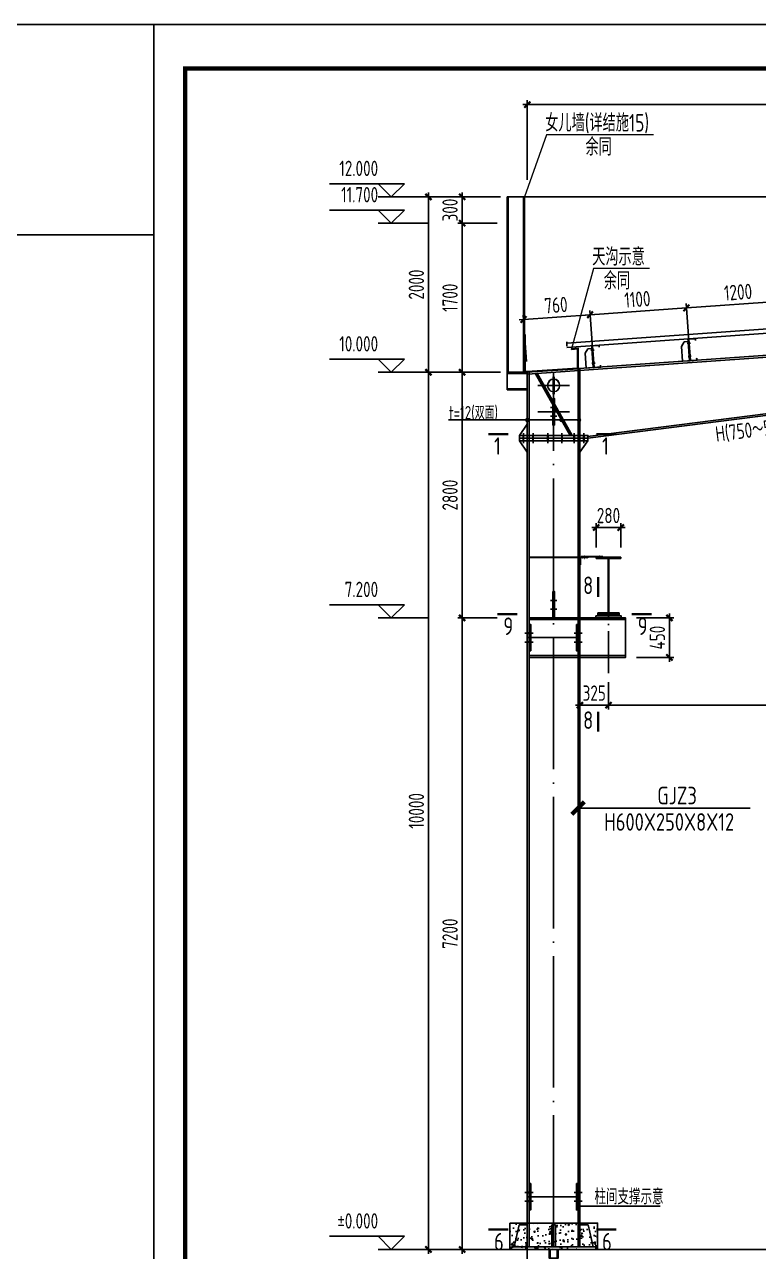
# Model space of a CAD drawing. Extents: x -2746917 to -971774, y -3334247 to -3250358.
# Drawn here: x -1093618 to -1076894, y -3302149 to -3274173 of the extents above; entities that cross this region are included whole.
import ezdxf
from ezdxf.enums import TextEntityAlignment as Align

# ---------------------------------------------------------------- set-up
doc = ezdxf.new("R2010")
doc.units = 0
doc.header["$LTSCALE"] = 1000
doc.header["$MEASUREMENT"] = 0
doc.header["$PDMODE"] = 35
doc.linetypes.add('DOTE', pattern=[2.4200000000000004, 2, -0.2, 0.02, -0.2])
doc.layers.get('0').update_dxf_attribs({"linetype": 'CONTINUOUS'})
doc.layers.get('Defpoints').update_dxf_attribs({"linetype": 'CONTINUOUS'})
for name, color, linetype in [('10', 7, 'CONTINUOUS'), ('AXIS', 253, 'DOTE'), ('BEAM_CON', 4, 'CONTINUOUS'), ('COLU', 7, 'CONTINUOUS'), ('DIM', 3, 'CONTINUOUS'), ('HATCH', 254, 'CONTINUOUS'), ('NUM', 7, 'CONTINUOUS'), ('PUB_TITLE', 4, 'CONTINUOUS'), ('REIN', 1, 'CONTINUOUS'), ('TEXT', 7, 'CONTINUOUS'), ('THIN', 7, 'CONTINUOUS'), ('WALL', 5, 'CONTINUOUS'), ('柱子', 3, 'CONTINUOUS'), ('檩托', 151, 'CONTINUOUS')]:
    doc.layers.add(name, color=color, linetype=linetype)
doc.layers.add('yichutu', color=7, linetype='CONTINUOUS', true_color=0xffffff, plot=False)
doc.styles.add('SJQYTEXTSTYLE', font='GBXWXT.shx', dxfattribs={"bigfont": 'GBHZFS.shx'})
doc.styles.add('TSSD_Dimension', font='tssdeng.shx', dxfattribs={"width": 0.75, "bigfont": 'Hztxt.shx'})
doc.styles.add('TSSD_Label', font='tssdeng.shx', dxfattribs={"width": 0.75, "bigfont": 'hztxt.shx'})
doc.styles.add('TSSD_Norm', font='tssdeng.shx', dxfattribs={"width": 0.75, "bigfont": 'hztxt.shx'})
doc.styles.add('TSSD_Rein', font='Tssdeng.shx', dxfattribs={"width": 0.75, "bigfont": 'hztxt.shx'})
doc.dimstyles.new('SJQY_30_100', dxfattribs={"dimtxt": 350, "dimasz": 100, "dimexe": 250, "dimexo": 250, "dimgap": 100, "dimtad": 1, "dimdec": 0, "dimlfac": 0.3, "dimzin": 0, "dimdsep": 46, "dimtxsty": 'SJQYTEXTSTYLE', "dimblk": 'ARCHTICK', "dimcen": 0, "dimclrd": 256, "dimclre": 256, "dimclrt": 256, "dimadec": 0, "dimazin": 0, "dimtfac": 1, "dimtdec": 0, "dimtix": 1, "dimtmove": 2, "dimatfit": 1, "dimldrblk": 'ARCHTICK', "dimfxl": 1, "dimtvp": 1, "dimtolj": 1, "dimtzin": 0, "dimlwd": -1, "dimlwe": -1, "dimarcsym": 0})
doc.dimstyles.new('TSSD_50_100', dxfattribs={"dimtxt": 350, "dimasz": 100, "dimexe": 100, "dimexo": 250, "dimgap": 100, "dimtad": 1, "dimdec": 0, "dimlfac": 0.5, "dimzin": 0, "dimdsep": 46, "dimtxsty": 'TSSD_Dimension', "dimblk": 'ARCHTICK', "dimcen": 0, "dimdle": 100, "dimclrt": 7, "dimadec": 0, "dimazin": 0, "dimtfac": 1, "dimtdec": 0, "dimtix": 1, "dimtmove": 2, "dimatfit": 3, "dimfxl": 1, "dimtolj": 1, "dimtzin": 0, "dimarcsym": 0})

# ---------------------------------------------------------------- blocks, each defined once
blk = doc.blocks.new('_ArchTick')
at = {"color": 0, "const_width": 0.5}
blk.add_lwpolyline([(-0.7071067811866669, -0.7071067811866669), (0.7071067811866669, 0.7071067811866669)], dxfattribs=at)
blk = doc.blocks.new('*D21')
at = {"layer": 'Defpoints', "color": 0, "ltscale": 1.5}
for p in [(-1080961.418466698, -3288918.740539238), (-1080311.418466698, -3288918.740539238), (-1080311.418466698, -3289692.533912138)]:
    blk.add_point(p, dxfattribs=at)
at = {"layer": 'DIM', "color": 0, "lineweight": -2, "ltscale": 1.5}
for p, q in [((-1080961.418466698, -3289168.740539238), (-1080961.418466698, -3289792.533912138)), ((-1080311.418466698, -3289168.740539238), (-1080311.418466698, -3289792.533912138)), ((-1080961.418466698, -3289692.533912138), (-1081061.418466698, -3289692.533912138)), ((-1080961.418466698, -3289692.533912138), (-1080311.418466698, -3289692.533912138)), ((-1080311.418466698, -3289692.533912138), (-1080211.418466698, -3289692.533912138))]:
    blk.add_line(p, q, dxfattribs=at)
at = {"layer": 'DIM', "color": 0, "lineweight": -2, "ltscale": 1.5, "xscale": 100, "yscale": 100, "zscale": 100}
blk.add_blockref('_ArchTick', (-1080961.418466698, -3289692.533912138), dxfattribs=at)
at = {"layer": 'DIM', "color": 0, "lineweight": -2, "ltscale": 1.5, "xscale": 100, "yscale": 100, "zscale": 100, "rotation": 180}
blk.add_blockref('_ArchTick', (-1080311.418466698, -3289692.533912138), dxfattribs=at)
at = {"layer": 'DIM', "color": 7, "ltscale": 1.5, "insert": (-1080636.418466698, -3289417.533912138), "char_height": 350, "attachment_point": 5, "style": 'TSSD_Dimension'}
blk.add_mtext('\\A1;325', dxfattribs=at)
blk = doc.blocks.new('*D22')
at = {"layer": 'Defpoints', "color": 0, "ltscale": 1.5}
for p in [(-1080311.418466698, -3288918.740539238), (-1035311.418466699, -3289018.740539239), (-1035311.418466699, -3289692.533912138)]:
    blk.add_point(p, dxfattribs=at)
at = {"layer": 'DIM', "color": 0, "lineweight": -2, "ltscale": 1.5}
for p, q in [((-1080311.418466698, -3289168.740539238), (-1080311.418466698, -3289792.533912138)), ((-1035311.418466699, -3289268.740539239), (-1035311.418466699, -3289792.533912138)), ((-1080411.418466698, -3289692.533912138), (-1035211.418466699, -3289692.533912138))]:
    blk.add_line(p, q, dxfattribs=at)
at = {"layer": 'DIM', "color": 0, "lineweight": -2, "ltscale": 1.5, "xscale": 100, "yscale": 100, "zscale": 100, "rotation": 180}
blk.add_blockref('_ArchTick', (-1080311.418466698, -3289692.533912138), dxfattribs=at)
at = {"layer": 'DIM', "color": 0, "lineweight": -2, "ltscale": 1.5, "xscale": 100, "yscale": 100, "zscale": 100}
blk.add_blockref('_ArchTick', (-1035311.418466699, -3289692.533912138), dxfattribs=at)
at = {"layer": 'DIM', "color": 7, "ltscale": 1.5, "insert": (-1057811.418466698, -3289417.533912138), "char_height": 350, "attachment_point": 5, "style": 'TSSD_Dimension'}
blk.add_mtext('\\A1;22500', dxfattribs=at)
blk = doc.blocks.new('*D26')
at = {"layer": 'Defpoints', "color": 0, "ltscale": 1.5}
for p in [(-1083647.079829499, -3287702.805702846), (-1082597.418466697, -3287702.805702846), (-1082597.418466697, -3302102.804102849, 1.199997866668468)]:
    blk.add_point(p, dxfattribs=at)
at = {"layer": 'DIM', "color": 0, "lineweight": -2, "ltscale": 1.5}
for p, q in [((-1082847.418466697, -3287702.805702846), (-1083747.079829499, -3287702.805702846)), ((-1083647.079829499, -3302202.804102849), (-1083647.079829499, -3287602.805702846)), ((-1082847.418466697, -3302102.804102849), (-1083747.079829499, -3302102.804102849))]:
    blk.add_line(p, q, dxfattribs=at)
at = {"layer": 'DIM', "color": 0, "lineweight": -2, "ltscale": 1.5, "xscale": 100, "yscale": 100, "zscale": 100}
for p, rotation in [((-1083647.079829499, -3287702.805702846), 90), ((-1083647.079829499, -3302102.804102849), 270)]:
    blk.add_blockref('_ArchTick', p, dxfattribs=dict(at, rotation=rotation))
at = {"layer": 'DIM', "color": 7, "ltscale": 1.5, "insert": (-1083922.079829498, -3294902.804902848), "char_height": 350, "attachment_point": 5, "rotation": 90, "style": 'TSSD_Dimension'}
blk.add_mtext('\\A1;7200', dxfattribs=at)
blk = doc.blocks.new('*D27')
at = {"layer": 'Defpoints', "color": 0, "ltscale": 1.5}
for p in [(-1083647.079829499, -3282102.805702846), (-1082597.418466697, -3282102.805702846), (-1082597.418466697, -3287702.805702846)]:
    blk.add_point(p, dxfattribs=at)
at = {"layer": 'DIM', "color": 0, "lineweight": -2, "ltscale": 1.5}
for p, q in [((-1082847.418466697, -3282102.805702846), (-1083747.079829499, -3282102.805702846)), ((-1083647.079829499, -3287802.805702846), (-1083647.079829499, -3282002.805702846)), ((-1082847.418466697, -3287702.805702846), (-1083747.079829499, -3287702.805702846))]:
    blk.add_line(p, q, dxfattribs=at)
at = {"layer": 'DIM', "color": 0, "lineweight": -2, "ltscale": 1.5, "xscale": 100, "yscale": 100, "zscale": 100}
for p, rotation in [((-1083647.079829499, -3282102.805702846), 90), ((-1083647.079829499, -3287702.805702846), 270)]:
    blk.add_blockref('_ArchTick', p, dxfattribs=dict(at, rotation=rotation))
at = {"layer": 'DIM', "color": 7, "ltscale": 1.5, "insert": (-1083922.079829498, -3284902.805702846), "char_height": 350, "attachment_point": 5, "rotation": 90, "style": 'TSSD_Dimension'}
blk.add_mtext('\\A1;2800', dxfattribs=at)
blk = doc.blocks.new('*D28')
at = {"layer": 'Defpoints', "color": 0, "ltscale": 1.5}
for p in [(-1083647.079829499, -3278702.804102849), (-1082597.418466697, -3278702.804102849, -2.133335466664562), (-1082597.418466697, -3282102.805702846)]:
    blk.add_point(p, dxfattribs=at)
at = {"layer": 'DIM', "color": 0, "lineweight": -2, "ltscale": 1.5}
for p, q in [((-1082847.418466697, -3278702.804102849), (-1083747.079829499, -3278702.804102849)), ((-1083647.079829499, -3282202.805702846), (-1083647.079829499, -3278602.804102849)), ((-1082847.418466697, -3282102.805702846), (-1083747.079829499, -3282102.805702846))]:
    blk.add_line(p, q, dxfattribs=at)
at = {"layer": 'DIM', "color": 0, "lineweight": -2, "ltscale": 1.5, "xscale": 100, "yscale": 100, "zscale": 100}
for p, rotation in [((-1083647.079829499, -3278702.804102849), 90), ((-1083647.079829499, -3282102.805702846), 270)]:
    blk.add_blockref('_ArchTick', p, dxfattribs=dict(at, rotation=rotation))
at = {"layer": 'DIM', "color": 7, "ltscale": 1.5, "insert": (-1083922.079829498, -3280402.804902848), "char_height": 350, "attachment_point": 5, "rotation": 90, "style": 'TSSD_Dimension'}
blk.add_mtext('\\A1;1700', dxfattribs=at)
blk = doc.blocks.new('*D29')
at = {"layer": 'Defpoints', "color": 0, "ltscale": 1.5}
for p in [(-1083647.079829499, -3278102.805702846), (-1082597.418466697, -3278102.805702846), (-1082597.418466697, -3278702.804102849, -2.133335466664562)]:
    blk.add_point(p, dxfattribs=at)
at = {"layer": 'DIM', "color": 0, "lineweight": -2, "ltscale": 1.5}
for p, q in [((-1082847.418466697, -3278102.805702846), (-1083747.079829499, -3278102.805702846)), ((-1083647.079829499, -3278102.805702846), (-1083647.079829499, -3278002.805702846)), ((-1083647.079829499, -3278702.804102849), (-1083647.079829499, -3278102.805702846)), ((-1082847.418466697, -3278702.804102849), (-1083747.079829499, -3278702.804102849)), ((-1083647.079829499, -3278702.804102849), (-1083647.079829499, -3278802.804102849))]:
    blk.add_line(p, q, dxfattribs=at)
at = {"layer": 'DIM', "color": 0, "lineweight": -2, "ltscale": 1.5, "xscale": 100, "yscale": 100, "zscale": 100}
for p, rotation in [((-1083647.079829499, -3278102.805702846), 270), ((-1083647.079829499, -3278702.804102849), 90)]:
    blk.add_blockref('_ArchTick', p, dxfattribs=dict(at, rotation=rotation))
at = {"layer": 'DIM', "color": 7, "ltscale": 1.5, "insert": (-1083922.079829498, -3278402.804902848), "char_height": 350, "attachment_point": 5, "rotation": 90, "style": 'TSSD_Dimension'}
blk.add_mtext('\\A1;300', dxfattribs=at)
blk = doc.blocks.new('*D30')
at = {"layer": 'Defpoints', "color": 0, "ltscale": 1.5}
for p in [(-1084414.426026896, -3282102.804102849), (-1082521.418466698, -3282102.804102849), (-1082521.418466698, -3302102.804102849)]:
    blk.add_point(p, dxfattribs=at)
at = {"layer": 'DIM', "color": 0, "lineweight": -2, "ltscale": 1.5}
for p, q in [((-1082771.418466698, -3282102.804102849), (-1084514.426026896, -3282102.804102849)), ((-1084414.426026896, -3302202.804102849), (-1084414.426026896, -3282002.804102849)), ((-1082771.418466698, -3302102.804102849), (-1084514.426026896, -3302102.804102849))]:
    blk.add_line(p, q, dxfattribs=at)
at = {"layer": 'DIM', "color": 0, "lineweight": -2, "ltscale": 1.5, "xscale": 100, "yscale": 100, "zscale": 100}
for p, rotation in [((-1084414.426026896, -3282102.804102849), 90), ((-1084414.426026896, -3302102.804102849), 270)]:
    blk.add_blockref('_ArchTick', p, dxfattribs=dict(at, rotation=rotation))
at = {"layer": 'DIM', "color": 7, "ltscale": 1.5, "insert": (-1084689.426026895, -3292102.80410285), "char_height": 350, "attachment_point": 5, "rotation": 90, "style": 'TSSD_Dimension'}
blk.add_mtext('\\A1;10000', dxfattribs=at)
blk = doc.blocks.new('*D31')
at = {"layer": 'Defpoints', "color": 0, "ltscale": 1.5}
for p in [(-1084414.426026896, -3278102.804102849), (-1082521.418466698, -3278102.804102849), (-1082521.418466698, -3282102.804102849)]:
    blk.add_point(p, dxfattribs=at)
at = {"layer": 'DIM', "color": 0, "lineweight": -2, "ltscale": 1.5}
for p, q in [((-1082771.418466698, -3278102.804102849), (-1084514.426026896, -3278102.804102849)), ((-1084414.426026896, -3282202.804102849), (-1084414.426026896, -3278002.804102849)), ((-1082771.418466698, -3282102.804102849), (-1084514.426026896, -3282102.804102849))]:
    blk.add_line(p, q, dxfattribs=at)
at = {"layer": 'DIM', "color": 0, "lineweight": -2, "ltscale": 1.5, "xscale": 100, "yscale": 100, "zscale": 100}
for p, rotation in [((-1084414.426026896, -3278102.804102849), 90), ((-1084414.426026896, -3282102.804102849), 270)]:
    blk.add_blockref('_ArchTick', p, dxfattribs=dict(at, rotation=rotation))
at = {"layer": 'DIM', "color": 7, "ltscale": 1.5, "insert": (-1084689.426026895, -3280102.80410285), "char_height": 350, "attachment_point": 5, "rotation": 90, "style": 'TSSD_Dimension'}
blk.add_mtext('\\A1;2000', dxfattribs=at)
blk = doc.blocks.new('*D32')
at = {"layer": 'Defpoints', "color": 0, "ltscale": 1.5}
for p in [(-1082161.418466698, -3275999.959503403), (-1082161.418466698, -3277964.566273669), (-1070161.418466697, -3277964.566273669)]:
    blk.add_point(p, dxfattribs=at)
at = {"layer": 'DIM', "color": 0, "lineweight": -2, "ltscale": 1.5}
for p, q in [((-1082161.418466698, -3277714.566273669), (-1082161.418466698, -3275899.959503403)), ((-1070161.418466697, -3277714.566273669), (-1070161.418466697, -3275899.959503403)), ((-1070061.418466697, -3275999.959503403), (-1082261.418466698, -3275999.959503403))]:
    blk.add_line(p, q, dxfattribs=at)
at = {"layer": 'DIM', "color": 0, "lineweight": -2, "ltscale": 1.5, "xscale": 100, "yscale": 100, "zscale": 100, "rotation": 180}
blk.add_blockref('_ArchTick', (-1082161.418466698, -3275999.959503403), dxfattribs=at)
at = {"layer": 'DIM', "color": 0, "lineweight": -2, "ltscale": 1.5, "xscale": 100, "yscale": 100, "zscale": 100}
blk.add_blockref('_ArchTick', (-1070161.418466697, -3275999.959503403), dxfattribs=at)
at = {"layer": 'DIM', "color": 7, "ltscale": 1.5, "insert": (-1076161.418466698, -3275724.959503403), "char_height": 350, "attachment_point": 5, "style": 'TSSD_Dimension'}
blk.add_mtext('\\A1;6000', dxfattribs=at)
blk = doc.blocks.new('*D33')
at = {"layer": 'Defpoints', "color": 0, "ltscale": 1.5}
for p in [(-1079921.418466698, -3287702.80410285), (-1079921.418466698, -3288602.80410285), (-1078922.544340068, -3288602.80410285)]:
    blk.add_point(p, dxfattribs=at)
at = {"layer": 'DIM', "color": 0, "lineweight": -2, "ltscale": 1.5}
for p, q in [((-1079671.418466698, -3287702.80410285), (-1078822.544340068, -3287702.80410285)), ((-1078922.544340068, -3287602.80410285), (-1078922.544340068, -3288702.80410285)), ((-1079671.418466698, -3288602.80410285), (-1078822.544340068, -3288602.80410285))]:
    blk.add_line(p, q, dxfattribs=at)
at = {"layer": 'DIM', "color": 0, "lineweight": -2, "ltscale": 1.5, "xscale": 100, "yscale": 100, "zscale": 100}
for p, rotation in [((-1078922.544340068, -3287702.80410285), 90), ((-1078922.544340068, -3288602.80410285), 270)]:
    blk.add_blockref('_ArchTick', p, dxfattribs=dict(at, rotation=rotation))
at = {"layer": 'DIM', "color": 7, "ltscale": 1.5, "insert": (-1079197.544340068, -3288152.80410285), "char_height": 350, "attachment_point": 5, "rotation": 90, "style": 'TSSD_Dimension'}
blk.add_mtext('\\A1;450', dxfattribs=at)
blk = doc.blocks.new('*D34')
at = {"layer": 'Defpoints', "color": 0, "ltscale": 1.5}
for p in [(-1080591.418466698, -3285643.290230993), (-1080591.418466698, -3286346.80410285), (-1080031.418466698, -3286346.80410285)]:
    blk.add_point(p, dxfattribs=at)
at = {"layer": 'DIM', "color": 0, "lineweight": -2, "ltscale": 1.5}
for p, q in [((-1080591.418466698, -3285643.290230993), (-1080691.418466698, -3285643.290230993)), ((-1080591.418466698, -3286096.80410285), (-1080591.418466698, -3285543.290230993)), ((-1080031.418466698, -3285643.290230993), (-1080591.418466698, -3285643.290230993)), ((-1080031.418466698, -3286096.80410285), (-1080031.418466698, -3285543.290230993)), ((-1080031.418466698, -3285643.290230993), (-1079931.418466698, -3285643.290230993))]:
    blk.add_line(p, q, dxfattribs=at)
at = {"layer": 'DIM', "color": 0, "lineweight": -2, "ltscale": 1.5, "xscale": 100, "yscale": 100, "zscale": 100}
blk.add_blockref('_ArchTick', (-1080591.418466698, -3285643.290230993), dxfattribs=at)
at = {"layer": 'DIM', "color": 0, "lineweight": -2, "ltscale": 1.5, "xscale": 100, "yscale": 100, "zscale": 100, "rotation": 180}
blk.add_blockref('_ArchTick', (-1080031.418466698, -3285643.290230993), dxfattribs=at)
at = {"layer": 'DIM', "color": 7, "ltscale": 1.5, "insert": (-1080311.418466698, -3285368.290230993), "char_height": 350, "attachment_point": 5, "style": 'TSSD_Dimension'}
blk.add_mtext('\\A1;280', dxfattribs=at)
blk = doc.blocks.new('A$C491C4D06')
at = {"layer": '檩托'}
for p, q in [((-59.73263394716196, 273.1934147824068), (18.49909632466733, 281.0375054635806)), ((18.49909632466733, 281.0375054635806), (20.74026509094983, 258.685582537204)), ((-109.1286121497396, 237.7925751922885), (-137.567503885366, 184.2818333274918)), ((-137.567503885366, 184.2818333274918), (-120.6771913417615, 15.82911793794483)), ((-63.41565360943787, 242.3760938142659), (-109.1286121497396, 237.7925751922885)), ((-74.88384683430195, 220.876804492902), (-37.74152665794827, 224.6009676503018)), ((-59.73263394716196, 273.1934147824068), (-66.4382108275313, 272.5210641522426)), ((-66.4382108275313, 272.5210641522426), (-63.41565360943787, 242.3760938142659)), ((-63.41565360943787, 242.3760938142659), (-41.49642929481342, 23.76836555497721)), ((-34.79085241421126, 24.44071618455928), (-59.73263394716196, 273.1934147824068)), ((-34.79085241421126, 24.44071618455928), (-59.73263394716196, 273.1934147824068)), ((15.9852520537097, 277.9633690027986), (-56.65849748440087, 270.6795705117984)), ((-56.65849748440087, 270.6795705117984), (-32.27700814348646, 27.51485264580697)), ((17.94627472409047, 258.4054364415351), (15.9852520537097, 277.9633690027986)), ((20.74026509094983, 258.685582537204), (17.94627472409047, 258.4054364415351)), ((-120.6771913417615, 15.82911793794483), (-34.79085241421126, 24.44071618455928)), ((-60.02732474938966, 72.70775906427298), (-22.88500457303599, 76.43192222120706)), ((43.4408778573852, 32.28480686584953), (-34.79085241421126, 24.44071618455928)), ((-32.27700814348646, 27.51485264580697), (40.36674139439128, 34.79865113622509)), ((38.40571872424334, 54.35658369690645), (41.19970909086987, 54.63672979257535)), ((40.36674139439128, 34.79865113622509), (38.40571872424334, 54.35658369690645)), ((41.19970909086987, 54.63672979257535), (43.4408778573852, 32.28480686584953))]:
    blk.add_line(p, q, dxfattribs=at)
at = {"layer": '檩托', "const_width": 9.999999999691372, "elevation": 396.4999999877612}
blk.add_lwpolyline([(-61.3955811036285, 222.2292375682155), (-51.8960138563998, 223.1817342938157)], dxfattribs=at)
at = {"layer": '檩托', "const_width": 9.999999999691372}
blk.add_lwpolyline([(-46.53905901871622, 74.06019213900436), (-37.03949177148752, 75.01268886425532)], dxfattribs=at)
blk = doc.blocks.new('*D54')
at = {"layer": 'Defpoints', "color": 0, "ltscale": 1.5}
for p in [(-1078535.869550344, -3280634.478902944), (-1078450.367563722, -3281841.113600963), (-1076056.370315234, -3281671.475249713)]:
    blk.add_point(p, dxfattribs=at)
at = {"layer": 'DIM', "color": 0, "lineweight": -2, "ltscale": 1.5}
for p, q in [((-1076042.122416467, -3280457.772287073), (-1078635.619435733, -3280641.547167582)), ((-1076074.040976827, -3281422.100536242), (-1076148.940566492, -3280365.090666323)), ((-1078468.038225315, -3281591.738887492), (-1078542.937814981, -3280534.729017556))]:
    blk.add_line(p, q, dxfattribs=at)
at = {"layer": 'DIM', "color": 0, "lineweight": -2, "ltscale": 1.5, "xscale": 100, "yscale": 100, "zscale": 100}
for p, rotation in [((-1076141.872301855, -3280464.840551711), 4.053197098453172), ((-1078535.869550344, -3280634.478902944), 184.0531970984532)]:
    blk.add_blockref('_ArchTick', p, dxfattribs=dict(at, rotation=rotation))
at = {"layer": 'DIM', "color": 7, "ltscale": 1.5, "insert": (-1077358.308653852, -3280275.347542509), "char_height": 350, "attachment_point": 5, "rotation": 4.053197098453165, "style": 'TSSD_Dimension'}
blk.add_mtext('\\A1;1200', dxfattribs=at)
blk = doc.blocks.new('*D55')
at = {"layer": 'Defpoints', "color": 0, "ltscale": 1.5}
for p in [(-1080730.367028194, -3280789.980724929), (-1078450.367563722, -3281841.113600963), (-1080644.865041572, -3281996.615422945)]:
    blk.add_point(p, dxfattribs=at)
at = {"layer": 'DIM', "color": 0, "lineweight": -2, "ltscale": 1.5}
for p, q in [((-1078436.119664954, -3280627.410638323), (-1080830.116913583, -3280797.048989567)), ((-1080662.535703165, -3281747.240709474), (-1080737.435292831, -3280690.230839541)), ((-1078468.038225315, -3281591.738887492), (-1078542.93781498, -3280534.729017572))]:
    blk.add_line(p, q, dxfattribs=at)
at = {"layer": 'DIM', "color": 0, "lineweight": -2, "ltscale": 1.5, "xscale": 100, "yscale": 100, "zscale": 100}
for p, rotation in [((-1080730.367028194, -3280789.980724929), 184.0531970984532), ((-1078535.869550343, -3280634.47890296), 4.053197098453172)]:
    blk.add_blockref('_ArchTick', p, dxfattribs=dict(at, rotation=rotation))
at = {"layer": 'DIM', "color": 7, "ltscale": 1.5, "insert": (-1079652.556017021, -3280437.917629126), "char_height": 350, "attachment_point": 5, "rotation": 4.053197098453165, "style": 'TSSD_Dimension'}
blk.add_mtext('\\A1;1100', dxfattribs=at)
blk = doc.blocks.new('*D56')
at = {"layer": 'Defpoints', "color": 0, "ltscale": 1.5}
for p in [(-1082246.830621121, -3280897.437149032), (-1082161.3286345, -3282104.071847049), (-1080644.865041572, -3281996.615422945)]:
    blk.add_point(p, dxfattribs=at)
at = {"layer": 'DIM', "color": 0, "lineweight": -2, "ltscale": 1.5}
for p, q in [((-1080662.535703165, -3281747.240709474), (-1080737.435292831, -3280690.230839551)), ((-1080630.617142805, -3280782.912460302), (-1082346.58050651, -3280904.505413669)), ((-1082178.999296093, -3281854.697133577), (-1082253.898885759, -3280797.687263644))]:
    blk.add_line(p, q, dxfattribs=at)
at = {"layer": 'DIM', "color": 0, "lineweight": -2, "ltscale": 1.5, "xscale": 100, "yscale": 100, "zscale": 100}
for p, rotation in [((-1080730.367028193, -3280789.980724939), 4.053197098453172), ((-1082246.830621121, -3280897.437149032), 184.0531970984532)]:
    blk.add_blockref('_ArchTick', p, dxfattribs=dict(at, rotation=rotation))
at = {"layer": 'DIM', "color": 7, "ltscale": 1.5, "insert": (-1081508.03655241, -3280569.396752167), "char_height": 350, "attachment_point": 5, "rotation": 4.053197098453165, "style": 'TSSD_Dimension'}
blk.add_mtext('\\A1;760', dxfattribs=at)
blk = doc.blocks.new('yct-1189-420-118900-42000-100-2008.0')
at = {"layer": 'yichutu', "color": 7, "true_color": 0xffffff}
blk.add_lwpolyline([(0, 0), (0, 42000), (118900, 42000), (118900, 0)], close=True, dxfattribs=at)
blk = doc.blocks.new('A$C3E121A49')
at = {"layer": 'PUB_TITLE'}
blk.add_lwpolyline([(-114816.7286171424, -12300.83959745057), (-114816.7286171424, 29699.16040254943), (4083.27138285758, 29699.16040254943), (4083.27138285758, -12300.83959745057)], close=True, dxfattribs=at)
at = {"layer": 'PUB_TITLE', "const_width": 100}
blk.add_lwpolyline([(3083.27138285758, -11300.83959745057), (3083.27138285758, 28699.16040254943), (-114103.4684140505, 28699.16040254943), (-114103.4684140505, -11300.83959745057), (3083.27138285758, -11300.83959745057)], dxfattribs=at)

msp = doc.modelspace()

# ---------------------------------------------------------------- hatches: boundary and pattern name
at = {"layer": 'BEAM_CON', "lineweight": 5}
h = msp.add_hatch(dxfattribs=at)
h.set_pattern_fill('ANSI31', color=256, scale=40, style=0)
h.set_pattern_definition([(45.00000000000001, (-1714237.642864078, -3192458.250969653), (-3.535533905932737, 3.535533905932738), [])])
h.paths.add_polyline_path([(-1080861.418466698, -3286314.804102851), (-1080961.418466698, -3286314.804102851), (-1080961.418466698, -3286494.804102851), (-1080945.418466698, -3286494.804102851), (-1080945.418466698, -3286330.804102851), (-1080861.418466698, -3286330.804102851)])
h.paths.add_polyline_path([(-1080781.418466698, -3286314.804102851), (-1080861.418466698, -3286314.804102851), (-1080861.418466698, -3286330.804102851), (-1080781.418466698, -3286330.804102851)])
at = {"layer": 'HATCH', "ltscale": 1.5}
h = msp.add_hatch(dxfattribs=at)
h.set_pattern_fill('CONCRETE', color=251, scale=50, style=0)
h.set_pattern_definition([(49.99999999999999, (-116644.6302398592, -155096.9986645863), (358.6300913003767, -31.37606749129755), [37.5, -412.5]), (355, (-116644.6302398592, -155096.9986645863), (-69.3756668065, 376.0960668500059), [30, -330]), (100.4514, (-116614.7443998592, -155099.6133345863), (289.2546908570108, 344.7197710304768), [31.870095, -350.5710559999999]), (46.18420000000001, (-116644.6302398592, -154996.9986645863), (533.6205243128222, -82.75950716450905), [56.25, -618.75]), (96.6356, (-116600.1618673592, -155003.8953180863), (467.3313527743517, 487.0589354502209), [47.805144, -525.8565]), (351.1842, (-116644.6302398592, -154996.9986645863), (467.3309725668136, 487.0593004626623), [45, -495]), (21, (-116594.6302398592, -155021.9986645863), (298.4535260592309, -201.3094453326694), [37.5, -412.5]), (326.0000000000001, (-116594.6302398592, -155021.9986645863), (121.6576659607909, 362.5750225234265), [30, -330]), (71.4514, (-116569.7591233592, -155038.7744675863), (420.111314290745, 161.2652483549762), [31.870095, -350.571056]), (37.50000000000001, (-116644.6302398592, -155096.9986645863), (6.079927658645334, 166.4469269156558), [0, -326, 0, -335, 0, -331.25]), (7.499999999999999, (-116644.6302398592, -155096.9986645863), (131.5347687210743, 197.2058559411801), [0, -191, 0, -318.5, 0, -126.25]), (327.5, (-116756.1302398592, -155096.9986645863), (266.9112180862045, -11.2774358671899), [0, -125, 0, -390, 0, -517.5]), (317.5, (-116806.1302398592, -155096.9986645863), (291.5930846711931, 50.05249116615882), [0, -162.5, 0, -259, 0, -367.5])])
h.paths.add_polyline_path([(-1080561.418466698, -3301502.804102852), (-1082561.418466698, -3301502.804102852), (-1082561.418466698, -3302102.804102852), (-1080561.418466698, -3302102.804102852)])

# ---------------------------------------------------------------- linework, layer by layer
at = {"ltscale": 1.5}
msp.add_lwpolyline([(-1096077.306421414, -3274173.049923703), (-1090674.353347516, -3274173.049923703), (-1090674.353347516, -3278965.905379678), (-1096077.306421414, -3278965.905379678)], close=True, dxfattribs=at)
at = {"color": 4, "lineweight": 5, "ltscale": 1.5}
for points in [[(-1081705.41844923, -3282402.804099098, 1), (-1081417.41844923, -3282402.804099098, 1)], [(-1081699.41844923, -3282402.804099098, 1), (-1081423.41844923, -3282402.804099098, 1)]]:
    msp.add_lwpolyline(points, format="xyb", close=True, dxfattribs=at)
msp.add_lwpolyline([(-1081571.41844923, -3282202.804099098), (-1081551.41844923, -3282202.804099098), (-1081551.41844923, -3282602.804099098), (-1081571.41844923, -3282602.804099098)], close=True, dxfattribs=at)
at = {"layer": '10', "color": 6, "const_width": 51.42857002760811}
for points in [[(-1082594.912912294, -3283511.05978239), (-1083052.055769094, -3283511.05978239)], [(-1080132.984328009, -3283511.05978239), (-1080590.127184809, -3283511.05978239)], [(-1080545.26379026, -3287224.066184015), (-1080545.26379026, -3286766.923327215)], [(-1082385.326605623, -3287618.44089522), (-1082842.469462423, -3287618.44089522)], [(-1079323.987817897, -3287618.44089522), (-1079781.130674697, -3287618.44089522)], [(-1080545.26379026, -3290299.151631005), (-1080545.26379026, -3289842.008774205)], [(-1082594.912912294, -3301650.542124039), (-1083052.055769094, -3301650.542124039)], [(-1080132.984328009, -3301650.542124039), (-1080590.127184809, -3301650.542124039)]]:
    msp.add_lwpolyline(points, dxfattribs=at)
at = {"layer": 'AXIS', "ltscale": 1.5}
for p, q in [((-1081561.418466697, -3302042.804102849), (-1081561.418466698, -3282102.804102849)), ((-1082161.418466697, -3288152.80410285), (-1080961.418466698, -3288152.80410285)), ((-1082161.418466697, -3296260.237311134), (-1082161.418466697, -3302704.938821629)), ((-1082161.418466697, -3300902.804102849), (-1080961.418466698, -3300902.804102849))]:
    msp.add_line(p, q, dxfattribs=at)
at = {"layer": 'AXIS', "linetype": 'DOTE'}
for p, q in [((-1081201.418466699, -3282402.804102849), (-1081921.418466697, -3282402.804102849)), ((-1081201.418466699, -3283002.804102849), (-1081921.418466697, -3283002.804102849))]:
    msp.add_line(p, q, dxfattribs=at)
at = {"layer": 'AXIS', "ltscale": 0.7}
msp.add_line((-1080311.418466698, -3286314.80410285), (-1080311.418466698, -3288963.313296014), dxfattribs=at)
at = {"layer": 'BEAM_CON', "ltscale": 1.5}
for p, q in [((-1082621.418466697, -3278102.804102849, -3.333333333332916), (-985701.4184667002, -3278102.80410285, -3.333333333332916)), ((-1034161.418466697, -3278702.804102849), (-1082161.418466698, -3282102.804102849)), ((-1034158.592214656, -3278742.704131663), (-1082158.592214657, -3282142.704131664)), ((-1082206.418466697, -3281242.037617099), (-1082221.418466697, -3281242.036480686, 0.852309837093344)), ((-1081152.747871313, -3281583.54213288), (-1081154.240427099, -3281568.616575026)), ((-1082161.418466697, -3302042.804102849), (-1082161.418466698, -3282102.804102849)), ((-1082121.418466697, -3302042.804102849), (-1082121.418466698, -3282102.804102849)), ((-1081184.37483005, -3283542.804102849), (-1081983.150327811, -3282125.176791444)), ((-1081138.462103345, -3283542.804102849), (-1081939.686605585, -3282120.830419222)), ((-1081001.418466697, -3302042.804102849), (-1081001.418466698, -3282027.003605334)), ((-1080961.418466697, -3302042.804102849), (-1080961.418466698, -3282023.003605334)), ((-1070095.782639039, -3282210.621138313), (-1080786.438940065, -3283563.12041795)), ((-1070090.762165672, -3282250.304823212), (-1080781.418466698, -3283602.804102849)), ((-1081488.011413769, -3282902.804102849), (-1081634.825519627, -3282902.804102849)), ((-1081488.011413769, -3283102.804102849), (-1081634.825519627, -3283102.804102849)), ((-1082341.418466698, -3283542.804102849), (-1082161.418466698, -3283282.804102849)), ((-1082251.418466698, -3283489.397049921), (-1082251.418466698, -3283716.211155778)), ((-1082031.418466698, -3283489.397049921), (-1082031.418466698, -3283716.211155778)), ((-1081694.640587516, -3283489.397049921), (-1081694.640587516, -3283716.211155778)), ((-1081370.691974152, -3283489.397049921), (-1081370.691974152, -3283716.211155778)), ((-1081091.418466698, -3283489.397049921), (-1081091.418466698, -3283716.211155778)), ((-1080871.418466698, -3283489.397049921), (-1080871.418466698, -3283716.211155778)), ((-1082341.418466698, -3283662.804102849), (-1082161.418466698, -3283922.804102849)), ((-1080781.418466698, -3283662.804102849), (-1080961.418466698, -3283922.804102849)), ((-1081001.418466698, -3286314.804102851), (-1082121.418466698, -3286314.804102851)), ((-1081001.418466698, -3286326.804102851), (-1082121.418466698, -3286326.804102851)), ((-1081488.011413769, -3287302.80410285), (-1081634.825519627, -3287302.80410285)), ((-1081488.011413769, -3287502.80410285), (-1081634.825519627, -3287502.80410285)), ((-1082028.011413769, -3288052.80410285), (-1082214.825519626, -3288052.80410285)), ((-1082028.011413769, -3288252.80410285), (-1082214.825519626, -3288252.80410285)), ((-1080908.011413768, -3288052.80410285), (-1081094.825519626, -3288052.80410285)), ((-1080908.011413768, -3288252.80410285), (-1081094.825519626, -3288252.80410285)), ((-1082028.011413768, -3300802.804102849), (-1082214.825519626, -3300802.804102849)), ((-1080908.011413768, -3300802.804102849), (-1081094.825519626, -3300802.804102849)), ((-1082028.011413768, -3301002.804102849), (-1082214.825519626, -3301002.804102849)), ((-1080908.011413768, -3301002.804102849), (-1081094.825519626, -3301002.804102849)), ((-1080961.418466697, -3302102.804102849), (-1082161.418466698, -3302102.804102849))]:
    msp.add_line(p, q, dxfattribs=at)
at = {"layer": 'BEAM_CON', "color": 8, "ltscale": 1.5}
for p, q in [((-1034203.825441524, -3278104.304615317), (-1081256.625003816, -3281437.21125098)), ((-1034196.759811422, -3278204.054687354), (-1081256.625003816, -3281537.461805149)), ((-1081256.625003813, -3281509.822670121), (-1081256.625003813, -3281409.323913909))]:
    msp.add_line(p, q, dxfattribs=at)
at = {"layer": 'BEAM_CON', "lineweight": 5}
for p, q in [((-1080441.418466698, -3286314.80410285), (-1080961.418466698, -3286314.804102851)), ((-1080781.418466698, -3286330.804102851), (-1080945.418466698, -3286330.804102851)), ((-1080945.418466698, -3286330.804102851), (-1080945.418466698, -3286494.804102851)), ((-1080931.418466698, -3286302.804102851), (-1080931.418466698, -3286314.804102851)), ((-1080441.418466698, -3286302.80410285), (-1080931.418466698, -3286302.804102851)), ((-1080781.418466698, -3286314.804102851), (-1080781.418466698, -3286330.804102851)), ((-1080441.418466698, -3286302.80410285), (-1080441.418466698, -3286314.80410285)), ((-1080945.418466698, -3286494.804102851), (-1080961.418466698, -3286494.804102851))]:
    msp.add_line(p, q, dxfattribs=at)
at = {"layer": 'BEAM_CON', "ltscale": 1.5}
for points in [[(-1082221.418466697, -3281242.037617099), (-1082221.418466697, -3282102.804102849), (-1082161.418466698, -3282102.804102849), (-1080999.027491674, -3282020.468075451), (-1080998.939105607, -3281553.086442878), (-1081154.240427099, -3281568.616575026)], [(-1082206.418466697, -3281242.037617099), (-1082206.418466697, -3282087.804102849), (-1082162.166601015, -3282087.804102849), (-1081014.024924775, -3282006.89300533), (-1081013.942240381, -3281569.661569786), (-1081152.747871313, -3281583.54213288)], [(-1081001.418466698, -3288602.80410285), (-1082121.418466698, -3288602.80410285), (-1082121.418466698, -3287702.80410285), (-1081001.418466698, -3287702.80410285)], [(-1080961.418466698, -3287702.80410285), (-1079921.418466698, -3287702.80410285), (-1079921.418466698, -3288602.80410285), (-1080961.418466698, -3288602.80410285)], [(-1081001.418466698, -3288562.80410285), (-1082121.418466698, -3288562.80410285), (-1082121.418466698, -3287742.80410285), (-1081001.418466698, -3287742.80410285)], [(-1080961.418466698, -3287742.80410285), (-1079921.418466698, -3287742.80410285), (-1079921.418466698, -3288562.80410285), (-1080961.418466698, -3288562.80410285)]]:
    msp.add_lwpolyline(points, dxfattribs=at)
for points in [[(-1081581.418466698, -3282702.804102849), (-1081541.418466698, -3282702.804102849), (-1081541.418466698, -3283302.804102849), (-1081581.418466698, -3283302.804102849)], [(-1082341.418466698, -3283542.804102849), (-1080781.418466698, -3283542.804102849), (-1080781.418466698, -3283602.804102849), (-1082341.418466698, -3283602.804102849)], [(-1082341.418466698, -3283602.804102849), (-1080781.418466698, -3283602.804102849), (-1080781.418466698, -3283662.804102849), (-1082341.418466698, -3283662.804102849)], [(-1081581.418466698, -3287102.80410285), (-1081541.418466698, -3287102.80410285), (-1081541.418466698, -3287702.80410285), (-1081581.418466698, -3287702.80410285)], [(-1082121.418466697, -3287852.80410285), (-1082081.418466697, -3287852.80410285), (-1082081.418466697, -3288452.80410285), (-1082121.418466697, -3288452.80410285)], [(-1081041.418466697, -3287852.80410285), (-1081001.418466697, -3287852.80410285), (-1081001.418466697, -3288452.80410285), (-1081041.418466697, -3288452.80410285)], [(-1082121.418466697, -3300602.804102849), (-1082081.418466697, -3300602.804102849), (-1082081.418466697, -3301202.804102849), (-1082121.418466697, -3301202.804102849)], [(-1081041.418466697, -3300602.804102849), (-1081001.418466697, -3300602.804102849), (-1081001.418466697, -3301202.804102849), (-1081041.418466697, -3301202.804102849)], [(-1082346.294876342, -3301542.804102849), (-1082161.418466697, -3301542.804102849), (-1082161.418466697, -3302042.804102849), (-1082461.418466697, -3302042.804102849)], [(-1081601.418466698, -3301542.804102849), (-1081521.418466698, -3301542.804102849), (-1081521.418466698, -3302042.804102849), (-1081601.418466698, -3302042.804102849)], [(-1080776.542057054, -3301542.804102849), (-1080961.418466698, -3301542.804102849), (-1080961.418466698, -3302042.804102849), (-1080661.418466698, -3302042.804102849)], [(-1082521.418466698, -3302042.804102849), (-1080601.418466698, -3302042.804102849), (-1080601.418466698, -3302102.804102849), (-1082521.418466698, -3302102.804102849)], [(-1081661.418466698, -3302102.804102849), (-1081461.418466698, -3302102.804102849), (-1081461.418466698, -3302302.804102849), (-1081661.418466698, -3302302.804102849)], [(-1081641.418466698, -3302102.804102849), (-1081481.418466698, -3302102.804102849), (-1081481.418466698, -3302302.804102849), (-1081641.418466698, -3302302.804102849)]]:
    msp.add_lwpolyline(points, close=True, dxfattribs=at)
at = {"layer": 'COLU', "ltscale": 1.5}
msp.add_line((-1081041.418466697, -3301115.578200416), (-1079131.199981337, -3301115.578200416), dxfattribs=at)
at = {"layer": 'COLU', "color": 251}
msp.add_lwpolyline([(-1082561.418466698, -3301502.804102852), (-1080561.418466698, -3301502.804102852), (-1080561.418466698, -3302102.804102852), (-1082561.418466698, -3302102.804102852)], close=True, dxfattribs=at)
at = {"layer": 'NUM', "ltscale": 1.5}
msp.add_line((-1080982.520384708, -3283190.049463902), (-1083960.182707459, -3283190.049463902), dxfattribs=at)
at = {"layer": 'NUM', "ltscale": 1.5, "const_width": 50}
for points in [[(-1082136.418466698, -3283190.049463902, -1), (-1082186.418466698, -3283190.049463902, -1)], [(-1081358.137763049, -3283190.049463902, -1), (-1081408.137763049, -3283190.049463902, -1)], [(-1080957.520384709, -3283190.049463902, -1), (-1081007.520384709, -3283190.049463902, -1)]]:
    msp.add_lwpolyline(points, format="xyb", close=True, dxfattribs=at)
at = {"layer": 'REIN', "color": 4, "const_width": 50}
for points in [[(-1081541.418466698, -3282902.804102849), (-1081581.418466698, -3282902.804102849)], [(-1081541.418466698, -3283102.804102849), (-1081581.418466698, -3283102.804102849)], [(-1082251.418466698, -3283542.80410285), (-1082251.418466698, -3283662.804102849)], [(-1082031.418466698, -3283542.80410285), (-1082031.418466698, -3283662.804102849)], [(-1081694.640587516, -3283542.80410285), (-1081694.640587516, -3283662.804102849)], [(-1081370.691974152, -3283542.80410285), (-1081370.691974152, -3283662.804102849)], [(-1081091.418466698, -3283542.80410285), (-1081091.418466698, -3283662.804102849)], [(-1080871.418466698, -3283542.80410285), (-1080871.418466698, -3283662.804102849)], [(-1081541.418466698, -3287302.80410285), (-1081581.418466698, -3287302.80410285)], [(-1081541.418466698, -3287502.80410285), (-1081581.418466698, -3287502.80410285)], [(-1082081.418466697, -3288052.80410285), (-1082161.418466697, -3288052.80410285)], [(-1082081.418466697, -3288252.80410285), (-1082161.418466697, -3288252.80410285)], [(-1080961.418466697, -3288052.80410285), (-1081041.418466697, -3288052.80410285)], [(-1080961.418466697, -3288252.80410285), (-1081041.418466697, -3288252.80410285)], [(-1082081.418466697, -3300802.804102849), (-1082161.418466697, -3300802.804102849)], [(-1080961.418466697, -3300802.804102849), (-1081041.418466697, -3300802.804102849)], [(-1082081.418466697, -3301002.804102849), (-1082161.418466697, -3301002.804102849)], [(-1080961.418466697, -3301002.804102849), (-1081041.418466697, -3301002.804102849)]]:
    msp.add_lwpolyline(points, dxfattribs=at)
at = {"layer": 'REIN', "color": 4, "linetype": 'ByBlock', "const_width": 20, "elevation": -19.20000000000001}
msp.add_lwpolyline([(-1080861.418466698, -3286364.043334483), (-1080861.418466698, -3286276.713374815)], dxfattribs=at)
at = {"layer": 'REIN', "color": 4, "linetype": 'ByBlock', "const_width": 20}
msp.add_lwpolyline([(-1080511.418466698, -3286364.043334482), (-1080511.418466698, -3286276.713374815)], dxfattribs=at)
at = {"layer": 'TEXT', "lineweight": 5}
for p, q in [((-1081723.228258416, -3276684.55066374), (-1082221.418466698, -3278102.80410285, -3.333333333332114)), ((-1079285.486485419, -3276684.550663741), (-1081723.228258416, -3276684.55066374)), ((-1080654.648867053, -3279739.087065466, 1.333336888883334), (-1081154.689948854, -3281564.121357472)), ((-1079379.152964128, -3279739.087065466, 1.333336888883334), (-1080654.648867053, -3279739.087065466, 1.333336888883334))]:
    msp.add_line(p, q, dxfattribs=at)
at = {"layer": 'THIN'}
for p, q in [((-1085560.347642074, -3277802.805702846, -1.199997866668468), (-1086670.924565151, -3277802.805702846, -1.199997866668468)), ((-1085260.347642074, -3278102.805702846, -1.199997866668468), (-1085560.347642074, -3277802.805702846, -1.199997866668468)), ((-1084960.347642074, -3277802.805702846, -1.199997866668468), (-1085560.347642074, -3277802.805702846, -1.199997866668468)), ((-1085260.347642074, -3278102.805702846, -1.199997866668468), (-1084960.347642074, -3277802.805702846, -1.199997866668468)), ((-1084414.426026896, -3278102.805702846, -1.199997866668468), (-1085560.347642074, -3278102.805702846, -1.199997866668468)), ((-1085260.347642074, -3278102.805702846, -1.199997866668468), (-1085260.347642074, -3278102.805702846, -1.199997866668468)), ((-1085560.347642074, -3278402.804102849, -1.199997866668468), (-1086670.924565151, -3278402.804102849, -1.199997866668468)), ((-1085260.347642074, -3278702.804102849, -1.199997866668468), (-1085560.347642074, -3278402.804102849, -1.199997866668468)), ((-1084960.347642074, -3278402.804102849, -1.199997866668468), (-1085560.347642074, -3278402.804102849, -1.199997866668468)), ((-1085260.347642074, -3278702.804102849, -1.199997866668468), (-1084960.347642074, -3278402.804102849, -1.199997866668468)), ((-1084414.426026896, -3278702.804102849, -1.199997866668468), (-1085560.347642074, -3278702.804102849, -1.199997866668468)), ((-1085260.347642074, -3278702.804102849, -1.199997866668468), (-1085260.347642074, -3278702.804102849, -1.199997866668468)), ((-1085560.347642074, -3281802.805702846, -1.199997866668468), (-1086670.924565151, -3281802.805702846, -1.199997866668468)), ((-1085260.347642074, -3282102.805702846, -1.199997866668468), (-1085560.347642074, -3281802.805702846, -1.199997866668468)), ((-1084960.347642074, -3281802.805702846, -1.199997866668468), (-1085560.347642074, -3281802.805702846, -1.199997866668468)), ((-1085260.347642074, -3282102.805702846, -1.199997866668468), (-1084960.347642074, -3281802.805702846, -1.199997866668468)), ((-1084414.426026896, -3282102.805702846, -1.199997866668468), (-1085560.347642074, -3282102.805702846, -1.199997866668468)), ((-1085260.347642074, -3282102.805702846, -1.199997866668468), (-1085260.347642074, -3282102.805702846, -1.199997866668468)), ((-1085560.347642074, -3287402.805702846, -1.199997866668468), (-1086670.924565151, -3287402.805702846, -1.199997866668468)), ((-1085260.347642074, -3287702.805702846, -1.199997866668468), (-1085560.347642074, -3287402.805702846, -1.199997866668468)), ((-1084960.347642074, -3287402.805702846, -1.199997866668468), (-1085560.347642074, -3287402.805702846, -1.199997866668468)), ((-1085260.347642074, -3287702.805702846, -1.199997866668468), (-1084960.347642074, -3287402.805702846, -1.199997866668468)), ((-1084414.426026896, -3287702.805702846, -1.199997866668468), (-1085560.347642074, -3287702.805702846, -1.199997866668468)), ((-1085260.347642074, -3287702.805702846, -1.199997866668468), (-1085260.347642074, -3287702.805702846, -1.199997866668468)), ((-1085560.347642074, -3301802.804102849), (-1086670.924565151, -3301802.804102849)), ((-1085260.347642074, -3302102.804102849), (-1085560.347642074, -3301802.804102849)), ((-1084960.347642074, -3301802.804102849), (-1085560.347642074, -3301802.804102849)), ((-1085260.347642074, -3302102.804102849), (-1084960.347642074, -3301802.804102849)), ((-1084414.426026896, -3302102.804102849), (-1085560.347642074, -3302102.804102849)), ((-1085260.347642074, -3302102.804102849), (-1085260.347642074, -3302102.804102849))]:
    msp.add_line(p, q, dxfattribs=at)
at = {"layer": 'WALL', "color": 4}
for p, q in [((-1080591.418466698, -3286314.80410285), (-1080031.418466698, -3286314.80410285)), ((-1080591.418466698, -3286314.80410285), (-1080591.418466698, -3286346.80410285)), ((-1080031.418466698, -3286314.80410285), (-1080031.418466698, -3286346.80410285)), ((-1080591.418466698, -3286346.80410285), (-1080031.418466698, -3286346.80410285)), ((-1080319.418466698, -3286346.80410285), (-1080319.418466698, -3287590.80410285)), ((-1080303.418466698, -3286346.80410285), (-1080303.418466698, -3287590.80410285)), ((-1080551.418466698, -3287590.80410285), (-1080071.418466698, -3287590.80410285)), ((-1080551.418466698, -3287590.80410285), (-1080551.418466698, -3287614.80410285)), ((-1080551.418466698, -3287614.80410285), (-1080071.418466698, -3287614.80410285)), ((-1080071.418466698, -3287590.80410285), (-1080071.418466698, -3287614.80410285)), ((-1084609.85236226, -3302102.804102849), (-1020832.460675476, -3302102.804102849))]:
    msp.add_line(p, q, dxfattribs=at)
for points in [[(-1080601.418466698, -3287658.80410285), (-1080021.418466698, -3287658.80410285), (-1080021.418466698, -3287702.80410285), (-1080601.418466698, -3287702.80410285)], [(-1080551.418466698, -3287614.80410285), (-1080071.418466698, -3287614.80410285), (-1080071.418466698, -3287658.80410285), (-1080551.418466698, -3287658.80410285)]]:
    msp.add_lwpolyline(points, close=True, dxfattribs=at)
at = {"layer": '柱子', "color": 4}
for p, q in [((-1082621.418466697, -3278102.804102849, -3.333333333332916), (-1082621.418466698, -3282102.804102849, 2)), ((-1082597.418466698, -3278102.804102849, -3.33333333333303), (-1082597.418466698, -3282102.804102849, 2)), ((-1082245.418466698, -3278102.804102849, -3.33333333333303), (-1082245.418466698, -3282102.804102849, 2)), ((-1082221.418466698, -3278102.804102849, -3.33333333333303), (-1082221.418466698, -3282102.804102849, 2)), ((-1082621.418466698, -3282102.804102849, 2), (-1082621.418466698, -3282502.804102849, 2)), ((-1082161.418466698, -3282102.804102849), (-1082621.418466698, -3282102.804102849)), ((-1082161.418466698, -3282126.804102849, 2), (-1082621.418466698, -3282126.804102849, 2)), ((-1082161.418466698, -3282478.804102849, 2), (-1082621.418466698, -3282478.804102849, 2)), ((-1082161.418466698, -3282502.804102849, 2), (-1082621.418466698, -3282502.804102849, 2))]:
    msp.add_line(p, q, dxfattribs=at)

# ---------------------------------------------------------------- block references
at = {"ltscale": 1.5}
msp.add_blockref('A$C3E121A49', (-975857.6247303733, -3303872.210326252), dxfattribs=at)
at = {"layer": 'COLU', "xscale": 2.000000000011448, "yscale": 2, "zscale": 2, "rotation": 358.3274362581344}
for p in [(-1080576.826521001, -3282046.281894539), (-1078382.325132917, -3281890.835398464)]:
    msp.add_blockref('A$C491C4D06', p, dxfattribs=at)
at = {"layer": 'yichutu'}
msp.add_blockref('yct-1189-420-118900-42000-100-2008.0', (-1090674.353347516, -3316173.049923702), dxfattribs=at)

# ---------------------------------------------------------------- texts
at = {"layer": '10', "color": 6, "style": 'TSSD_Rein', "width": 0.8}
for s, p in [('1', (-1082918.571894651, -3283985.462563197)), ('1', (-1080456.643310365, -3283985.462563197)), ('8', (-1080889.098345615, -3287159.709650691)), ('9', (-1082706.212875845, -3288092.843676026)), ('9', (-1079644.87408812, -3288092.843676026)), ('8', (-1080889.098345615, -3290234.795097681)), ('6', (-1082918.571894651, -3302124.944904846)), ('6', (-1080456.643310365, -3302124.944904846))]:
    msp.add_text(s, height=399.9999996999999, dxfattribs=at).set_placement(p)
at = {"layer": 'TEXT', "lineweight": 5, "style": 'TSSD_Norm', "width": 0.75}
for s, p in [('女儿墙(详结施15)', (-1081751.546135401, -3276613.798492499)), ('余同', (-1080835.140319624, -3277160.081076787)), ('天沟示意', (-1080682.966744038, -3279668.334894224, 1.333336888883334)), ('余同', (-1080419.482278453, -3280214.624959841, 1.333336888883334))]:
    msp.add_text(s, height=399.9999997, dxfattribs=at).set_placement(p)
at = {"layer": 'TEXT', "lineweight": 5, "ltscale": 1.5, "style": 'TSSD_Rein', "width": 0.75}
msp.add_text('t=12(双面)', height=300, dxfattribs=at).set_placement((-1083948.301171837, -3283170.993553557))
at = {"layer": 'TEXT', "ltscale": 1.5, "style": 'TSSD_Norm', "width": 0.75}
msp.add_text('H(750～500)X220X6X10', height=350, rotation=7, dxfattribs=at).set_placement((-1077851.069978424, -3283687.335867095))
at = {"layer": 'TEXT', "color": 6, "style": 'TSSD_Norm', "width": 0.8}
msp.add_text('GJZ3', height=399.9999997, dxfattribs=at).set_placement((-1079197.432699876, -3291953.81703819))
at = {"layer": 'TEXT', "style": 'TSSD_Norm', "width": 0.8}
msp.add_text('H600X250X8X12', height=399.9999997, dxfattribs=at).set_placement((-1080409.152791332, -3292556.076523128))
at = {"layer": 'TEXT', "ltscale": 1.5, "style": 'TSSD_Rein', "width": 0.75}
msp.add_text('柱间支撑示意', height=350, dxfattribs=at).set_placement((-1080630.78166105, -3301075.426424119))
at = {"layer": 'THIN', "style": 'TSSD_Label', "width": 0.75}
for s, p in [('12.000', (-1085560.347642074, -3277732.805702846, -1.199997866668468)), ('11.700', (-1085560.347642074, -3278332.804102849, -1.199997866668468)), ('10.000', (-1085560.347642074, -3281732.805702846, -1.199997866668468)), ('7.200', (-1085560.347642074, -3287332.805702846, -1.199997866668468)), ('%%p0.000', (-1085560.347642074, -3301732.804102849))]:
    msp.add_text(s, height=350, dxfattribs=at).set_placement(p, align=Align.BOTTOM_RIGHT)

# ---------------------------------------------------------------- dimensions: what is measured, and where the dimension line sits
at = {"layer": 'DIM', "ltscale": 1.5}
for base, p1, p2, picture, middle in [((-1082161.418466698, -3275999.959503403), (-1070161.418466697, -3277964.566273669), (-1082161.418466698, -3277964.566273669), '*D32', (-1076161.418466698, -3275724.959503403)), ((-1080591.418466698, -3285643.290230993), (-1080031.418466698, -3286346.80410285), (-1080591.418466698, -3286346.80410285), '*D34', (-1080311.418466698, -3285368.290230993)), ((-1080311.418466698, -3289692.533912138), (-1080961.418466698, -3288918.740539238), (-1080311.418466698, -3288918.740539238), '*D21', (-1080636.418466698, -3289417.533912138)), ((-1035311.418466699, -3289692.533912138), (-1080311.418466698, -3288918.740539238), (-1035311.418466699, -3289018.740539239), '*D22', (-1057811.418466698, -3289417.533912138))]:
    dim = msp.add_linear_dim(base=base, p1=p1, p2=p2, dimstyle='TSSD_50_100', dxfattribs=at)
    dim.commit()
    dim.dimension.update_dxf_attribs({"geometry": picture, "text_midpoint": middle})
for base, p1, p2, angle, picture, middle in [((-1084414.426026896, -3278102.804102849), (-1082521.418466698, -3282102.804102849), (-1082521.418466698, -3278102.804102849), 90, '*D31', (-1084689.426026895, -3280102.80410285)), ((-1083647.079829499, -3278102.805702846, -1.199997866668468), (-1082597.418466697, -3278702.804102849, -3.33333333333303), (-1082597.418466697, -3278102.805702846, -1.199997866668468), 90, '*D29', (-1083922.079829498, -3278402.804902848, -1.199997866668468)), ((-1083647.079829499, -3278702.804102849, -1.199997866668468), (-1082597.418466697, -3282102.805702846, -1.199997866668468), (-1082597.418466697, -3278702.804102849, -3.33333333333303), 90, '*D28', (-1083922.079829498, -3280402.804902848, -1.199997866668468)), ((-1080730.367028194, -3280789.980724929), (-1078450.367563722, -3281841.113600963), (-1080644.865041573, -3281996.615422946), 4.053197098453164, '*D55', (-1079652.556017021, -3280437.917629126)), ((-1078535.869550344, -3280634.478902944), (-1076056.370315234, -3281671.475249713), (-1078450.367563722, -3281841.113600963), 4.053197098453164, '*D54', (-1077358.308653852, -3280275.347542509)), ((-1082246.830621121, -3280897.437149032), (-1080644.865041573, -3281996.615422946), (-1082161.3286345, -3282104.071847049), 4.053197098453164, '*D56', (-1081508.03655241, -3280569.396752167)), ((-1084414.426026896, -3282102.804102849), (-1082521.418466698, -3302102.804102849), (-1082521.418466698, -3282102.804102849), 90, '*D30', (-1084689.426026895, -3292102.80410285)), ((-1083647.079829499, -3282102.805702846, -1.199997866668468), (-1082597.418466697, -3287702.805702846, -1.199997866668468), (-1082597.418466697, -3282102.805702846, -1.199997866668468), 90, '*D27', (-1083922.079829498, -3284902.805702846, -1.199997866668468)), ((-1083647.079829499, -3287702.805702846, -1.199997866668468), (-1082597.418466697, -3302102.804102849), (-1082597.418466697, -3287702.805702846, -1.199997866668468), 90, '*D26', (-1083922.079829498, -3294902.804902848, -1.199997866668468)), ((-1078922.544340068, -3288602.80410285), (-1079921.418466698, -3287702.80410285), (-1079921.418466698, -3288602.80410285), 90, '*D33', (-1079197.544340068, -3288152.80410285))]:
    dim = msp.add_linear_dim(base=base, p1=p1, p2=p2, angle=angle, dimstyle='TSSD_50_100', dxfattribs=at)
    dim.commit()
    dim.dimension.update_dxf_attribs({"geometry": picture, "text_midpoint": middle})

# ---------------------------------------------------------------- leaders
at = {"layer": 'THIN', "lineweight": 5}
msp.add_leader([(-1081003.905240171, -3292040.062687728), (-1077080.314305193, -3292040.062687728)], dimstyle='SJQY_30_100', override={"dimasz": 200}, dxfattribs=at)

doc.saveas('drawing.dxf')
